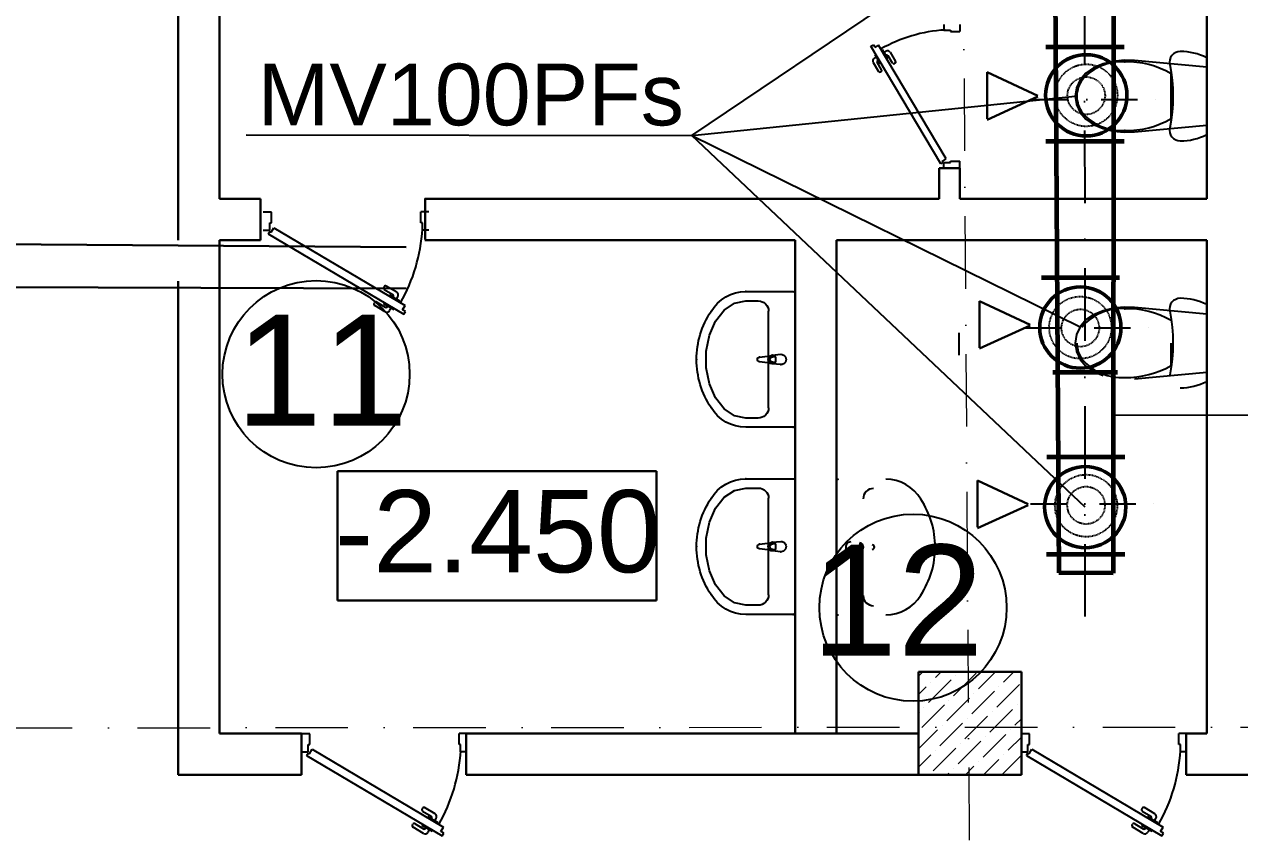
# Model space of a CAD drawing. Header units: millimetres. Extents: x 895788 to 1136524, y -21936 to 400945.
# Drawn here: x 1037374 to 1043283, y 134132 to 138083 of the extents above; entities that cross this region are included whole.
import ezdxf

# ---------------------------------------------------------------- set-up
doc = ezdxf.new("R2010")
doc.units = ezdxf.units.MM
doc.linetypes.add('Штрихпунктирная', pattern=[670.277762, 352.777767, -176.388884, 0, -141.111112])
doc.layers.add('0_ANNOT_Dimensions', color=7, linetype='Continuous')
for name, color, linetype, lineweight in [('0_Ном._пера__21', 7, 'Continuous', 30), ('ДВЕРИ', 7, 'Continuous', 5), ('оси_Ном._пера__1', 7, 'Continuous', 15), ('перегородка_Ном._пера__7', 7, 'Continuous', 60)]:
    doc.layers.add(name, color=color, linetype=linetype, lineweight=lineweight)
doc.layers.add('Интерьер - Мебель_Ном._пера__75', color=160, linetype='Continuous', lineweight=25, true_color=0x2731ed)
doc.styles.get("Standard").update_dxf_attribs({"font": 'arial.ttf', "height": 400})
doc.styles.add('Xrf-AF1053_LH$0$StyleROMANS', font='ROMANS.shx')
doc.styles.add('СГЕНЕРИР_СТИЛЬ_1', font='arial.ttf')
doc.linetypes.add('Xrf-AF1053_LH$0$Rigid Pavement', pattern='A,60,["XXXX",Xrf-AF1053_LH$0$StyleROMANS,S=2.54,R=0,X=5,Y=0],10', length=70)

msp = doc.modelspace()

# ---------------------------------------------------------------- linework, layer by layer
at = {"linetype": 'Штрихпунктирная'}
msp.add_line((1042526.482, 140918.803), (1042530.391, 135176.9), dxfattribs=at)
at = {"color": 0, "lineweight": 30}
for p, q in [((1038122.209, 137033.76), (1038122.209, 140433.766)), ((1038122.209, 137033.76), (1038122.209, 140433.766)), ((1038322.209, 140433.766), (1038322.209, 137233.766)), ((1043122.386, 137233.766), (1043122.386, 138233.766)), ((1041922.386, 137383.596), (1041822.386, 137383.596)), ((1041822.386, 137233.766), (1041822.386, 137383.529)), ((1041922.386, 137383.529), (1041922.386, 137233.766)), ((1038322.209, 137233.766), (1038521.913, 137233.766)), ((1039321.913, 137233.766), (1041822.386, 137233.766)), ((1041922.386, 137233.766), (1043122.386, 137233.766)), ((1035958.983, 137024.834), (1039231.155, 136999.123)), ((1038322.209, 137033.766), (1038322.209, 134633.76)), ((1038521.913, 137033.766), (1038322.209, 137033.766)), ((1041122.209, 137033.766), (1039321.913, 137033.766)), ((1041122.209, 134633.76), (1041122.209, 137033.766)), ((1041322.209, 137033.766), (1041322.209, 134633.76)), ((1043122.386, 137033.766), (1041322.209, 137033.766)), ((1043122.386, 134633.76), (1043122.386, 137033.766)), ((1039231.155, 136799.123), (1035937.418, 136809.266)), ((1038122.209, 134433.76), (1038122.209, 136833.76)), ((1038322.209, 134633.76), (1038722.209, 134633.76)), ((1038722.209, 134433.761), (1038722.209, 134633.76)), ((1039522.209, 134633.76), (1041721.117, 134633.76)), ((1039522.209, 134433.761), (1039522.209, 134633.76)), ((1043022.735, 134633.76), (1043122.386, 134633.76)), ((1043022.735, 134433.761), (1043022.735, 134633.76)), ((1038722.209, 134433.76), (1038122.209, 134433.76)), ((1041721.117, 134433.76), (1039522.209, 134433.76)), ((1043822.386, 134433.76), (1043022.735, 134433.761))]:
    msp.add_line(p, q, dxfattribs=at)
at = {"color": 5, "lineweight": 60}
for p, q in [((1042375.08, 139861.362), (1042403.056, 135416.181)), ((1042671.134, 139853.086), (1042667.018, 135414.373)), ((1042720.508, 137972.713), (1042340.371, 137972.694)), ((1042720.665, 137513.034), (1042340.528, 137513.015)), ((1042698.634, 136850.215), (1042318.497, 136850.196)), ((1042689.16, 136390.536), (1042373.566, 136390.52)), ((1042344.77, 135979.813), (1042724.908, 135979.832)), ((1042344.091, 135506.714), (1042724.228, 135506.733)), ((1042667.018, 135414.373), (1042403.056, 135416.181))]:
    msp.add_line(p, q, dxfattribs=at)
for p, q in [((1040619.561, 137541.912), (1042532.074, 138833.766)), ((1040619.561, 137541.912), (1042482.385, 137733.766)), ((1038453.008, 137545.884), (1040619.561, 137541.912)), ((1042531.599, 135734.998), (1040619.561, 137541.912)), ((1040619.561, 137541.912), (1042506.562, 136612.519)), ((1045334.048, 136179.619), (1042667.73, 136182.091))]:
    msp.add_line(p, q)
at = {"color": 7, "lineweight": 30}
for p, q in [((1042054.136, 137851.136), (1042054.148, 137623.882)), ((1042300.629, 137736.019), (1042054.136, 137851.136)), ((1042054.148, 137619.396), (1042300.629, 137731.534)), ((1042017.675, 136737.61), (1042017.686, 136510.356)), ((1042264.167, 136622.494), (1042017.675, 136737.61)), ((1042017.686, 136505.871), (1042264.167, 136618.008)), ((1042008.567, 135864.924), (1042008.579, 135637.67)), ((1042255.06, 135749.808), (1042008.567, 135864.924)), ((1042008.579, 135633.185), (1042255.06, 135745.323))]:
    msp.add_line(p, q, dxfattribs=at)
at = {"linetype": 'Штрихпунктирная', "ltscale": 0.5}
for p, q in [((1042274.555, 137717.852), (1042875.716, 137718.362)), ((1042239.409, 136607.223), (1042840.57, 136607.733)), ((1042265.714, 135751.288), (1042866.874, 135751.797))]:
    msp.add_line(p, q, dxfattribs=at)
at = {"color": 3, "lineweight": 30}
for p, q in [((1042221.117, 134933.76), (1041721.117, 134933.76)), ((1041721.117, 134933.76), (1041721.117, 134433.76)), ((1042221.117, 134433.76), (1042221.117, 134933.76)), ((1041721.117, 134433.76), (1042221.117, 134433.76))]:
    msp.add_line(p, q, dxfattribs=at)
at = {"lineweight": 9}
for p, q in [((1041721.117, 134912.642), (1041742.235, 134933.76)), ((1041769.889, 134784.638), (1041880.375, 134895.123)), ((1041803.035, 134906.172), (1041830.624, 134933.76)), ((1041891.423, 134817.783), (1042001.909, 134928.269)), ((1041902.472, 134917.22), (1041902.472, 134917.22)), ((1042012.957, 134850.929), (1042095.789, 134933.76)), ((1042134.491, 134884.074), (1042184.177, 134933.76)), ((1041721.117, 134824.254), (1041758.841, 134861.977)), ((1041780.938, 134884.074), (1041780.938, 134884.074)), ((1041979.812, 134729.395), (1042090.297, 134839.88)), ((1042101.346, 134762.54), (1042211.831, 134873.026)), ((1042112.394, 134861.977), (1042112.394, 134861.977)), ((1041858.278, 134696.249), (1041968.763, 134806.735)), ((1041869.326, 134795.686), (1041869.326, 134795.686)), ((1041990.86, 134828.832), (1041990.86, 134828.832)), ((1041721.117, 134735.865), (1041725.695, 134740.443)), ((1041736.744, 134663.104), (1041847.229, 134773.589)), ((1041747.792, 134762.54), (1041747.792, 134762.54)), ((1041946.666, 134607.861), (1042057.151, 134718.346)), ((1042068.2, 134641.006), (1042178.685, 134751.492)), ((1042079.248, 134740.443), (1042079.248, 134740.443)), ((1042200.782, 134773.589), (1042200.782, 134773.589)), ((1041825.132, 134574.715), (1041935.617, 134685.201)), ((1041836.181, 134674.152), (1041836.181, 134674.152)), ((1041957.715, 134707.298), (1041957.715, 134707.298)), ((1042189.734, 134674.152), (1042221.117, 134705.535)), ((1041721.117, 134559.089), (1041814.083, 134652.055)), ((1042035.054, 134519.473), (1042145.54, 134629.958)), ((1042046.103, 134618.909), (1042046.103, 134618.909)), ((1042156.588, 134552.618), (1042221.117, 134617.147)), ((1042167.637, 134652.055), (1042167.637, 134652.055)), ((1041791.986, 134453.181), (1041902.472, 134563.667)), ((1041803.035, 134552.618), (1041803.035, 134552.618)), ((1041913.52, 134486.327), (1042024.006, 134596.812)), ((1041924.569, 134585.764), (1041924.569, 134585.764)), ((1041721.117, 134470.7), (1041780.938, 134530.521)), ((1042012.957, 134497.375), (1042012.957, 134497.375)), ((1042037.731, 134433.76), (1042112.394, 134508.424)), ((1042126.119, 134433.76), (1042221.117, 134528.758)), ((1042134.491, 134530.521), (1042134.491, 134530.521)), ((1041860.954, 134433.76), (1041869.326, 134442.133)), ((1041891.423, 134464.23), (1041891.423, 134464.23)), ((1041949.342, 134433.76), (1041990.86, 134475.278))]:
    msp.add_line(p, q, dxfattribs=at)
at = {"color": 171, "linetype": 'Xrf-AF1053_LH$0$Rigid Pavement', "lineweight": 50, "ltscale": 0.01}
for centre in [(1042536.66, 137737.992), (1042508.055, 136608.47), (1042531.599, 135734.998)]:
    msp.add_circle(centre, 197.5, dxfattribs=at)
at = {"color": 7, "linetype": 'Штрихпунктирная', "ltscale": 0.01}
for centre, radius in [((1042536.66, 137737.992), 151.208), ((1042536.66, 137736.113), 91.239), ((1042508.055, 136608.47), 151.208), ((1042508.055, 136606.591), 91.239), ((1042535.876, 135742.129), 151.208), ((1042535.876, 135744.008), 91.239)]:
    msp.add_circle(centre, radius, dxfattribs=at)
at = {"lineweight": 25}
for centre in [(1038792.392, 136381.689), (1041694.448, 135246.192)]:
    msp.add_circle(centre, 454.873, dxfattribs=at)
at = {"layer": '0_ANNOT_Dimensions', "lineweight": 9}
for p, q in [((1038322.209, 137234.391), (1038322.209, 137423.409)), ((1039323.401, 137047.381), (1039323.401, 137236.399)), ((1041821.761, 137233.766), (1041571.672, 137233.766)), ((1040610.637, 137033.766), (1040406.454, 137033.766)), ((1041122.209, 136360.33), (1041122.209, 136162.98)), ((1041122.209, 136360.33), (1041122.209, 136162.98)), ((1041322.209, 136345.769), (1041322.209, 136162.98)), ((1041322.209, 136074.366), (1041322.209, 135891.577)), ((1043122.386, 136074.366), (1043122.386, 135891.577))]:
    msp.add_line(p, q, dxfattribs=at)
at = {"layer": '0_ANNOT_Dimensions', "lineweight": 30}
for p, q in [((1038521.913, 137033.766), (1038521.913, 137233.766)), ((1039323.401, 137036.399), (1039323.401, 137236.399))]:
    msp.add_line(p, q, dxfattribs=at)
at = {"layer": '0_Ном._пера__21', "linetype": 'Continuous'}
for p, q in [((1040447.004, 135910.249), (1038896.372, 135910.249)), ((1038896.372, 135910.249), (1038896.372, 135281.678)), ((1040447.004, 135281.678), (1040447.004, 135910.249)), ((1040447.004, 135280.83), (1038896.372, 135280.83))]:
    msp.add_line(p, q, dxfattribs=at)
at = {"layer": 'ДВЕРИ', "color": 251, "lineweight": 25, "true_color": 0x636466}
for p, q in [((1041844.836, 138083.16), (1041844.836, 138055.435)), ((1041844.836, 138055.435), (1041877.036, 138055.435)), ((1041877.036, 138055.435), (1041877.036, 138048.491)), ((1041877.036, 138048.491), (1041922.386, 138048.491)), ((1041922.386, 138083.16), (1041922.386, 138048.491)), ((1041489.85, 137976.718), (1041501.792, 137983.813)), ((1041829.681, 137404.68), (1041489.85, 137976.718)), ((1041501.792, 137983.813), (1041508.885, 137971.873)), ((1041508.885, 137971.873), (1041526.794, 137982.511)), ((1041855.985, 137428.383), (1041526.796, 137982.513)), ((1041516.43, 137923.672), (1041505.728, 137917.314)), ((1041512.389, 137938.489), (1041508.869, 137936.398)), ((1041508.869, 137936.398), (1041534.712, 137892.897)), ((1041522.559, 137907.966), (1041524.925, 137909.372)), ((1041546.473, 137958.737), (1041542.366, 137956.298)), ((1041572.316, 137915.236), (1041546.473, 137958.737)), ((1041554.033, 137946.011), (1041564.179, 137952.038)), ((1041564.338, 137932.786), (1041562.528, 137931.711)), ((1041568.24, 137912.815), (1041572.316, 137915.236)), ((1041595.134, 137894.543), (1041573.855, 137930.362)), ((1041583.212, 137947.191), (1041609.44, 137903.042)), ((1041500.881, 137898.281), (1041527.109, 137854.132)), ((1041541.415, 137862.631), (1041520.136, 137898.45)), ((1041534.712, 137892.897), (1041538.232, 137894.987)), ((1041536.626, 137851.708), (1041538.991, 137853.114)), ((1041607.016, 137893.525), (1041604.651, 137892.12)), ((1041829.681, 137404.68), (1041839.948, 137410.779)), ((1041836.401, 137416.749), (1041855.985, 137428.383)), ((1041839.948, 137410.779), (1041836.401, 137416.749)), ((1041844.836, 137383.529), (1041844.836, 137411.305)), ((1041844.836, 137383.529), (1041844.836, 137411.305)), ((1041844.836, 137411.305), (1041877.036, 137411.305)), ((1041877.036, 137411.305), (1041877.036, 137418.25)), ((1041877.036, 137418.25), (1041921.893, 137418.25)), ((1041922.386, 137383.529), (1041922.386, 137418.25)), ((1038535.913, 137170.712), (1038575.865, 137170.712)), ((1038575.865, 137118.529), (1038575.865, 137170.145)), ((1039340.965, 137170.712), (1039301.072, 137170.712)), ((1039301.072, 137118.529), (1039301.072, 137170.712)), ((1038535.913, 137081.477), (1038567.875, 137081.477)), ((1038535.913, 137081.477), (1038567.875, 137081.477)), ((1038567.875, 137081.477), (1038567.875, 137118.529)), ((1038567.875, 137118.529), (1038575.865, 137118.529)), ((1038574.139, 137071.772), (1038587.526, 137094.306)), ((1038587.526, 137094.306), (1039225.152, 136715.515)), ((1039309.062, 137118.529), (1039301.072, 137118.529)), ((1039309.062, 137081.477), (1039309.062, 137118.529)), ((1039340.965, 137081.477), (1039309.062, 137081.477)), ((1038560.251, 137064.039), (1038567.269, 137075.853)), ((1038560.251, 137064.039), (1039218.485, 136673.001)), ((1038567.269, 137075.853), (1038574.139, 137071.772)), ((1039122.756, 136807.823), (1039121.139, 136805.101)), ((1039123.928, 136794.15), (1039165.144, 136769.665)), ((1039184.508, 136780.432), (1039133.707, 136810.611)), ((1039074.638, 136726.826), (1039076.255, 136729.548)), ((1039087.206, 136732.336), (1039128.422, 136707.851)), ((1039122.033, 136724.624), (1039124.438, 136728.674)), ((1039172.089, 136694.887), (1039122.033, 136724.624)), ((1039144.952, 136763.204), (1039147.738, 136767.893)), ((1039147.738, 136767.893), (1039197.794, 136738.156)), ((1039167.932, 136758.714), (1039166.695, 136756.631)), ((1039183.15, 136746.856), (1039190.086, 136758.53)), ((1039197.794, 136738.156), (1039194.987, 136733.431)), ((1039128.228, 136685.695), (1039077.427, 136715.875)), ((1039139.373, 136710.64), (1039140.99, 136713.362)), ((1039157.445, 136703.586), (1039150.13, 136691.273)), ((1039174.495, 136698.937), (1039172.089, 136694.887)), ((1039212.909, 136694.905), (1039225.151, 136715.512)), ((1039226.648, 136686.743), (1039212.909, 136694.905)), ((1039218.485, 136673.002), (1039226.648, 136686.743)), ((1038722.209, 134633.76), (1038762.161, 134633.76)), ((1038762.161, 134581.578), (1038762.161, 134633.193)), ((1039527.261, 134633.76), (1039487.368, 134633.76)), ((1039487.368, 134581.578), (1039487.368, 134633.76)), ((1042221.26, 134633.76), (1042261.212, 134633.76)), ((1042261.212, 134581.578), (1042261.212, 134633.193)), ((1043026.312, 134633.76), (1042986.419, 134633.76)), ((1042986.419, 134581.578), (1042986.419, 134633.76)), ((1038722.209, 134544.526), (1038754.171, 134544.526)), ((1038722.209, 134544.526), (1038754.171, 134544.526)), ((1038746.547, 134527.087), (1038753.565, 134538.901)), ((1038753.565, 134538.901), (1038760.435, 134534.82)), ((1038754.171, 134544.526), (1038754.171, 134581.578)), ((1038754.171, 134581.578), (1038762.161, 134581.578)), ((1038760.435, 134534.82), (1038773.822, 134557.354)), ((1038773.822, 134557.354), (1039411.448, 134178.563)), ((1039495.358, 134581.578), (1039487.368, 134581.578)), ((1039495.358, 134544.526), (1039495.358, 134581.578)), ((1039527.261, 134544.526), (1039495.358, 134544.526)), ((1042221.26, 134544.526), (1042253.222, 134544.526)), ((1042221.26, 134544.526), (1042253.222, 134544.526)), ((1042245.598, 134527.087), (1042252.616, 134538.901)), ((1042252.616, 134538.901), (1042259.486, 134534.82)), ((1042253.222, 134544.526), (1042253.222, 134581.578)), ((1042253.222, 134581.578), (1042261.212, 134581.578)), ((1042259.486, 134534.82), (1042272.873, 134557.354)), ((1042272.873, 134557.354), (1042910.499, 134178.563)), ((1042994.409, 134581.578), (1042986.419, 134581.578)), ((1042994.409, 134544.526), (1042994.409, 134581.578)), ((1043026.312, 134544.526), (1042994.409, 134544.526)), ((1038746.547, 134527.087), (1039404.781, 134136.05)), ((1042245.598, 134527.087), (1042903.831, 134136.05)), ((1039309.052, 134270.871), (1039307.435, 134268.149)), ((1039310.224, 134257.198), (1039351.44, 134232.713)), ((1039370.804, 134243.48), (1039320.003, 134273.66)), ((1042808.103, 134270.871), (1042806.486, 134268.149)), ((1042809.274, 134257.198), (1042850.491, 134232.713)), ((1042869.855, 134243.48), (1042819.054, 134273.66)), ((1039260.934, 134189.874), (1039262.551, 134192.596)), ((1039273.502, 134195.385), (1039314.718, 134170.899)), ((1039308.329, 134187.672), (1039310.734, 134191.722)), ((1039358.385, 134157.935), (1039308.329, 134187.672)), ((1039331.248, 134226.252), (1039334.034, 134230.942)), ((1039334.034, 134230.942), (1039384.09, 134201.205)), ((1039354.228, 134221.762), (1039352.991, 134219.68)), ((1039369.446, 134209.904), (1039376.382, 134221.579)), ((1039384.09, 134201.205), (1039381.283, 134196.48)), ((1042759.985, 134189.874), (1042761.602, 134192.596)), ((1042772.553, 134195.385), (1042813.769, 134170.899)), ((1042807.379, 134187.672), (1042809.785, 134191.722)), ((1042857.436, 134157.935), (1042807.379, 134187.672)), ((1042830.299, 134226.252), (1042833.084, 134230.942)), ((1042833.084, 134230.942), (1042883.141, 134201.205)), ((1042853.279, 134221.762), (1042852.042, 134219.68)), ((1042868.497, 134209.904), (1042875.432, 134221.579)), ((1042883.141, 134201.205), (1042880.334, 134196.48)), ((1039314.524, 134148.744), (1039263.723, 134178.923)), ((1039325.669, 134173.688), (1039327.286, 134176.41)), ((1039343.741, 134166.635), (1039336.426, 134154.321)), ((1039360.791, 134161.985), (1039358.385, 134157.935)), ((1039399.205, 134157.953), (1039411.447, 134178.56)), ((1039412.944, 134149.791), (1039399.205, 134157.953)), ((1039404.781, 134136.05), (1039412.944, 134149.791)), ((1042813.575, 134148.744), (1042762.774, 134178.923)), ((1042824.72, 134173.688), (1042826.337, 134176.41)), ((1042842.792, 134166.635), (1042835.476, 134154.321)), ((1042859.842, 134161.985), (1042857.436, 134157.935)), ((1042898.256, 134157.953), (1042910.497, 134178.56)), ((1042911.995, 134149.791), (1042898.256, 134157.953)), ((1042903.832, 134136.05), (1042911.995, 134149.791))]:
    msp.add_line(p, q, dxfattribs=at)
for centre, radius, start, end in [((1041892.735, 137338.477), 718.383, 93.4076549, 119.5705888), ((1041512.822, 137905.374), 13.888, 120.7132922, 210.7132922), ((1041526.106, 137901.996), 6.944, 120.7132922, 210.7132922), ((1041571.272, 137940.098), 13.888, 30.7132922, 120.7132922), ((1041567.885, 137926.816), 6.944, 30.7132922, 120.7132922), ((1041533.079, 137857.679), 6.944, 210.7132922, 300.7132922), ((1041535.445, 137859.084), 6.944, 300.7132922, 30.7132922), ((1041601.104, 137898.09), 6.944, 210.7132922, 300.7132922), ((1041603.47, 137899.495), 6.944, 300.7132922, 30.7132922), ((1038484.073, 137136.593), 826.629, 330.4294111, 356.5923451), ((1039128.009, 136801.02), 7.99, 149.2867078, 239.2867078), ((1039129.626, 136803.742), 7.99, 59.2867078, 149.2867078), ((1039081.508, 136722.745), 7.99, 149.2867078, 239.2867078), ((1039083.125, 136725.467), 7.99, 59.2867078, 149.2867078), ((1039161.063, 136762.795), 7.99, 329.2867078, 59.2867078), ((1039176.346, 136766.692), 15.981, 329.2867078, 59.2867078), ((1039136.39, 136699.435), 15.981, 239.2867078, 329.2867078), ((1039132.503, 136714.721), 7.99, 239.2867078, 329.2867078), ((1038670.369, 134599.642), 826.629, 330.4294111, 356.5923451), ((1042169.419, 134599.642), 826.629, 330.4294111, 356.5923451), ((1039314.305, 134264.068), 7.99, 149.2867078, 239.2867078), ((1039315.922, 134266.79), 7.99, 59.2867078, 149.2867078), ((1039362.642, 134229.741), 15.981, 329.2867078, 59.2867078), ((1042813.355, 134264.068), 7.99, 149.2867078, 239.2867078), ((1042814.973, 134266.79), 7.99, 59.2867078, 149.2867078), ((1042861.693, 134229.741), 15.981, 329.2867078, 59.2867078), ((1039267.804, 134185.793), 7.99, 149.2867078, 239.2867078), ((1039269.421, 134188.515), 7.99, 59.2867078, 149.2867078), ((1039347.359, 134225.843), 7.99, 329.2867078, 59.2867078), ((1042766.855, 134185.793), 7.99, 149.2867078, 239.2867078), ((1042768.472, 134188.515), 7.99, 59.2867078, 149.2867078), ((1042846.41, 134225.843), 7.99, 329.2867078, 59.2867078), ((1039322.686, 134162.483), 15.981, 239.2867078, 329.2867078), ((1039318.799, 134177.769), 7.99, 239.2867078, 329.2867078), ((1042821.737, 134162.483), 15.981, 239.2867078, 329.2867078), ((1042817.85, 134177.769), 7.99, 239.2867078, 329.2867078)]:
    msp.add_arc(centre, radius, start, end, dxfattribs=at)
at = {"layer": 'Интерьер - Мебель_Ном._пера__75', "color": 251, "linetype": 'Continuous', "true_color": 0x636466}
for p, q in [((1042720.306, 137908.677), (1042668.96, 137903.19)), ((1042772.003, 137907.114), (1042720.306, 137908.677)), ((1043122.386, 137874.741), (1042772.003, 137907.114)), ((1042942.92, 137911.336), (1042941.396, 137899.828)), ((1042946.933, 137922.228), (1042942.92, 137911.336)), ((1042953.239, 137931.974), (1042946.933, 137922.228)), ((1042961.531, 137940.096), (1042953.239, 137931.974)), ((1042971.403, 137946.198), (1042961.531, 137940.096)), ((1042982.375, 137949.983), (1042971.403, 137946.198)), ((1042993.909, 137951.266), (1042982.375, 137949.983)), ((1043010.565, 137950.777), (1042993.909, 137951.266)), ((1043027.163, 137949.312), (1043010.565, 137950.777)), ((1043043.646, 137946.876), (1043027.163, 137949.312)), ((1043059.959, 137943.477), (1043043.646, 137946.876)), ((1043076.044, 137939.126), (1043059.959, 137943.477)), ((1043091.846, 137933.84), (1043076.044, 137939.126)), ((1043107.311, 137927.635), (1043091.846, 137933.84)), ((1043122.386, 137920.534), (1043107.311, 137927.635)), ((1043122.386, 137546.998), (1043122.386, 137920.534)), ((1042572.275, 137871.764), (1042535.08, 137846.166)), ((1042619.214, 137890.785), (1042572.275, 137871.764)), ((1042668.96, 137903.19), (1042619.214, 137890.785)), ((1042941.396, 137899.828), (1042942.435, 137888.266)), ((1042942.435, 137888.266), (1042949.217, 137849.981)), ((1042949.217, 137849.981), (1042954.073, 137811.405)), ((1043122.386, 137592.791), (1043122.386, 137874.741)), ((1042506.562, 137813.123), (1042488.602, 137774.815)), ((1042535.08, 137846.166), (1042506.562, 137813.123)), ((1042949.342, 137733.766), (1042949.342, 137842.708)), ((1042954.073, 137811.405), (1042956.992, 137772.635)), ((1042488.602, 137774.815), (1042482.385, 137733.766)), ((1042482.385, 137733.766), (1042488.602, 137692.718)), ((1042491.025, 137733.765), (1042491.025, 137733.766)), ((1042949.342, 137624.825), (1042949.342, 137733.766)), ((1042956.992, 137772.635), (1042957.966, 137733.766)), ((1042957.966, 137733.766), (1042956.992, 137694.898)), ((1042488.602, 137692.718), (1042506.562, 137654.409)), ((1042956.992, 137694.898), (1042954.073, 137656.127)), ((1042506.562, 137654.409), (1042535.08, 137621.366)), ((1042517.835, 137652.69), (1042517.836, 137652.689)), ((1042535.08, 137621.366), (1042572.275, 137595.768)), ((1042949.217, 137617.551), (1042942.435, 137579.266)), ((1042954.073, 137656.127), (1042949.217, 137617.551)), ((1042572.275, 137595.768), (1042619.214, 137576.748)), ((1042619.214, 137576.748), (1042668.96, 137564.342)), ((1042668.96, 137564.342), (1042720.306, 137558.855)), ((1042720.306, 137558.855), (1042772.003, 137560.418)), ((1042772.003, 137560.418), (1043122.386, 137592.791)), ((1042942.435, 137579.266), (1042941.396, 137567.704)), ((1042941.396, 137567.704), (1042942.92, 137556.196)), ((1042942.92, 137556.196), (1042946.933, 137545.304)), ((1042946.933, 137545.304), (1042953.239, 137535.558)), ((1042953.239, 137535.558), (1042961.531, 137527.436)), ((1042961.531, 137527.436), (1042971.403, 137521.334)), ((1042971.403, 137521.334), (1042982.375, 137517.549)), ((1042982.375, 137517.549), (1042993.909, 137516.266)), ((1042993.909, 137516.266), (1043010.565, 137516.755)), ((1043010.565, 137516.755), (1043027.163, 137518.22)), ((1043027.163, 137518.22), (1043043.646, 137520.656)), ((1043043.646, 137520.656), (1043059.959, 137524.055)), ((1043059.959, 137524.055), (1043076.044, 137528.406)), ((1043076.044, 137528.406), (1043091.846, 137533.692)), ((1043091.846, 137533.692), (1043107.311, 137539.897)), ((1043107.311, 137539.897), (1043122.386, 137546.998)), ((1040776.784, 136693.051), (1040827.271, 136726.75)), ((1040827.271, 136726.75), (1040882.209, 136738.294)), ((1040882.209, 136783.294), (1041112.209, 136783.294)), ((1040882.209, 136738.294), (1040942.209, 136738.294)), ((1041122.209, 136773.294), (1041122.209, 136453.294)), ((1042953.239, 136731.37), (1042946.933, 136721.625)), ((1042961.531, 136739.492), (1042953.239, 136731.37)), ((1042971.403, 136745.595), (1042961.531, 136739.492)), ((1042982.375, 136749.38), (1042971.403, 136745.595)), ((1042993.909, 136750.663), (1042982.375, 136749.38)), ((1043010.565, 136750.174), (1042993.909, 136750.663)), ((1043027.163, 136748.709), (1043010.565, 136750.174)), ((1043043.646, 136746.272), (1043027.163, 136748.709)), ((1043059.959, 136742.873), (1043043.646, 136746.272)), ((1043076.044, 136738.523), (1043059.959, 136742.873)), ((1043091.846, 136733.236), (1043076.044, 136738.523)), ((1043107.311, 136727.032), (1043091.846, 136733.236)), ((1043122.386, 136719.931), (1043107.311, 136727.032)), ((1040734.838, 136639.929), (1040776.784, 136693.051)), ((1040992.209, 136218.294), (1040992.209, 136688.294)), ((1042572.275, 136671.16), (1042535.08, 136645.562)), ((1042619.214, 136690.181), (1042572.275, 136671.16)), ((1042668.96, 136702.586), (1042619.214, 136690.181)), ((1042720.306, 136708.074), (1042668.96, 136702.586)), ((1042772.003, 136706.511), (1042720.306, 136708.074)), ((1043122.386, 136674.137), (1042772.003, 136706.511)), ((1042942.92, 136710.732), (1042941.396, 136699.224)), ((1042941.396, 136699.224), (1042942.435, 136687.662)), ((1042942.435, 136687.662), (1042949.217, 136649.378)), ((1042946.933, 136721.625), (1042942.92, 136710.732)), ((1043122.386, 136346.394), (1043122.386, 136719.931)), ((1043122.386, 136392.188), (1043122.386, 136674.137)), ((1040704.831, 136571.687), (1040734.838, 136639.929)), ((1042506.562, 136612.519), (1042488.602, 136574.211)), ((1042535.08, 136645.562), (1042506.562, 136612.519)), ((1042949.217, 136649.378), (1042954.073, 136610.802)), ((1042954.073, 136610.802), (1042956.992, 136572.031)), ((1040689.194, 136493.854), (1040704.831, 136571.687)), ((1041919.558, 136473.922), (1041919.558, 136582.864)), ((1042488.602, 136574.211), (1042482.385, 136533.162)), ((1042956.992, 136572.031), (1042957.966, 136533.162)), ((1040689.194, 136412.734), (1040689.194, 136493.854)), ((1042482.385, 136533.162), (1042488.602, 136492.114)), ((1042488.602, 136492.114), (1042506.562, 136453.805)), ((1042491.025, 136533.161), (1042491.025, 136533.162)), ((1042949.342, 136424.221), (1042949.342, 136533.162)), ((1042956.992, 136494.294), (1042954.073, 136455.523)), ((1042957.966, 136533.162), (1042956.992, 136494.294)), ((1040947.809, 136464.394), (1041000.743, 136471.024)), ((1041000.743, 136435.564), (1040947.809, 136442.194)), ((1041010.256, 136474.294), (1041052.209, 136478.294)), ((1041052.209, 136428.294), (1041010.256, 136432.294)), ((1041027.299, 136466.894), (1041012.428, 136466.894)), ((1041012.428, 136439.694), (1041027.299, 136439.694)), ((1041027.299, 136439.694), (1041027.299, 136466.894)), ((1041122.209, 136453.294), (1041122.209, 136133.294)), ((1042506.562, 136453.805), (1042535.08, 136420.762)), ((1042517.835, 136452.087), (1042517.836, 136452.086)), ((1042954.073, 136455.523), (1042949.217, 136416.947)), ((1040704.831, 136334.901), (1040689.194, 136412.734)), ((1042535.08, 136420.762), (1042572.275, 136395.165)), ((1042572.275, 136395.165), (1042619.214, 136376.144)), ((1042772.003, 136359.814), (1043122.386, 136392.188)), ((1042949.217, 136416.947), (1042942.435, 136378.663)), ((1040734.838, 136266.659), (1040704.831, 136334.901)), ((1042993.909, 136315.662), (1043010.565, 136316.151)), ((1043010.565, 136316.151), (1043027.163, 136317.616)), ((1043027.163, 136317.616), (1043043.646, 136320.052)), ((1043043.646, 136320.052), (1043059.959, 136323.452)), ((1043059.959, 136323.452), (1043076.044, 136327.802)), ((1043076.044, 136327.802), (1043091.846, 136333.088)), ((1043091.846, 136333.088), (1043107.311, 136339.293)), ((1043107.311, 136339.293), (1043122.386, 136346.394)), ((1040776.784, 136213.537), (1040734.838, 136266.659)), ((1040827.271, 136179.839), (1040776.784, 136213.537)), ((1040882.209, 136168.294), (1040827.271, 136179.839)), ((1040942.209, 136168.294), (1040882.209, 136168.294)), ((1041112.209, 136123.294), (1040882.209, 136123.294)), ((1040882.209, 135873.186), (1041112.209, 135873.186)), ((1041122.209, 135863.186), (1041122.209, 135543.186)), ((1040734.838, 135729.821), (1040776.784, 135782.943)), ((1040776.784, 135782.943), (1040827.271, 135816.641)), ((1040827.271, 135816.641), (1040882.209, 135828.186)), ((1040882.209, 135828.186), (1040942.209, 135828.186)), ((1040704.831, 135661.579), (1040734.838, 135729.821)), ((1040992.209, 135308.186), (1040992.209, 135778.186)), ((1040689.194, 135583.746), (1040704.831, 135661.579)), ((1040689.194, 135502.626), (1040689.194, 135583.746)), ((1040947.809, 135554.286), (1041000.743, 135560.916)), ((1041010.256, 135564.186), (1041052.209, 135568.186)), ((1041027.299, 135556.786), (1041012.428, 135556.786)), ((1041027.299, 135529.586), (1041027.299, 135556.786)), ((1041122.209, 135543.186), (1041122.209, 135223.186)), ((1040704.831, 135424.793), (1040689.194, 135502.626)), ((1041000.743, 135525.456), (1040947.809, 135532.086)), ((1041052.209, 135518.186), (1041010.256, 135522.186)), ((1041012.428, 135529.586), (1041027.299, 135529.586)), ((1040734.838, 135356.551), (1040704.831, 135424.793)), ((1040776.784, 135303.429), (1040734.838, 135356.551)), ((1040827.271, 135269.73), (1040776.784, 135303.429)), ((1040882.209, 135258.186), (1040827.271, 135269.73)), ((1040942.209, 135258.186), (1040882.209, 135258.186)), ((1041112.209, 135213.186), (1040882.209, 135213.186))]:
    msp.add_line(p, q, dxfattribs=at)
for centre, major_axis, start_param, end_param in [((1042710.082, 137644.306), (181.709, 181.709), 0.72963224, 1.6305651), ((1042734.449, 137475.671), (-300.791, 300.791), -1.31507477, -0.76176762), ((1042629.63, 137732.953), (-97.98, 97.98), 0.15319097, 0.77954108), ((1042629.627, 137734.578), (-97.978, 97.978), 0.79125538, 1.41760548), ((1042710.082, 137823.227), (181.709, 181.709), 3.08182388, 3.98275674), ((1042734.449, 137991.862), (300.791, 300.791), 3.90336027, 4.45666743), ((1042710.082, 136443.702), (181.709, 181.709), 0.72963224, 1.6305651), ((1042734.449, 136275.067), (-300.791, 300.791), -1.31507477, -0.76176762), ((1042629.627, 136533.974), (-97.978, 97.978), 0.79125538, 1.41760548), ((1042710.082, 136622.623), (181.709, 181.709), 3.08182388, 3.98275674), ((1042734.449, 136791.258), (300.791, 300.791), 3.90336027, 4.45666743), ((1041332.209, 135860.804), (-7.071, 7.071), -0.78539816, 0.78539816), ((1041562.209, 135673.493), (-139.52, 139.52), 4.46233911, 5.49778714), ((1041502.209, 135775.804), (-35.355, 35.355), -0.78539816, 0.78539816), ((1041379.762, 135540.804), (-298.715, 298.715), 3.92699082, 4.51219028), ((1041392.209, 135540.804), (17.678, 17.678), 0.78539816, 3.92699082), ((1041431.99, 135540.804), (-9.617, 9.617), 2.35619449, 5.49778714), ((1041432.262, 135540.804), (-14.91, 14.91), -1.35736046, -0.87562483), ((1041432.262, 135540.804), (-14.91, 14.91), 2.92815678, 4.92582485), ((1041495.219, 135540.804), (-7.91, 7.91), 2.48079223, 5.3731894), ((1041432.262, 135540.804), (14.91, 14.91), 4.01721748, 4.49895311), ((1041379.762, 135540.804), (298.715, 298.715), 4.91258768, 5.49778714), ((1041562.209, 135408.115), (139.52, 139.52), 3.92699082, 4.96243885), ((1041502.209, 135305.804), (35.355, 35.355), 2.35619449, 3.92699082), ((1041332.209, 135220.804), (7.071, 7.071), 2.35619449, 3.92699082)]:
    msp.add_ellipse(centre, major_axis=major_axis, ratio=1, start_param=start_param, end_param=end_param, dxfattribs=at)
at = {"layer": 'Интерьер - Мебель_Ном._пера__75', "color": 251, "linetype": 'Continuous', "true_color": 0x636466, "extrusion": (0, 0, -1)}
for centre, major_axis, start_param, end_param in [((1040882.209, 136585.983), (139.52, 139.52), 4.46233911, 5.49778714), ((1040942.209, 136688.294), (35.355, 35.355), -0.78539816, 0.78539816), ((1041112.209, 136773.294), (7.071, 7.071), -0.78539816, 0.78539816), ((1041064.656, 136453.294), (298.715, 298.715), 3.92699082, 4.51219028), ((1041064.656, 136453.294), (-298.715, 298.715), 4.91258768, 5.49778714), ((1040949.2, 136453.294), (7.91, 7.91), 2.48079223, 5.3731894), ((1041012.156, 136453.294), (-14.91, 14.91), 4.49895311, 6.49662118), ((1041012.428, 136453.294), (9.617, 9.617), 2.35619449, 5.49778714), ((1041012.156, 136453.294), (14.91, 14.91), -1.35736046, -0.87562483), ((1041012.156, 136453.294), (-14.91, 14.91), 4.01721748, 4.49895311), ((1041052.209, 136453.294), (-17.678, 17.678), 0.78539816, 3.92699082), ((1040882.209, 136320.605), (-139.52, 139.52), 3.92699082, 4.96243885), ((1040942.209, 136218.294), (-35.355, 35.355), 2.35619449, 3.92699082), ((1041112.209, 136133.294), (-7.071, 7.071), 2.35619449, 3.92699082), ((1040882.209, 135675.875), (139.52, 139.52), 4.46233911, 5.49778714), ((1041112.209, 135863.186), (7.071, 7.071), -0.78539816, 0.78539816), ((1040942.209, 135778.186), (35.355, 35.355), -0.78539816, 0.78539816), ((1041064.656, 135543.186), (298.715, 298.715), 3.92699082, 4.51219028), ((1041064.656, 135543.186), (-298.715, 298.715), 4.91258768, 5.49778714), ((1040949.2, 135543.186), (7.91, 7.91), 2.48079223, 5.3731894), ((1041012.156, 135543.186), (-14.91, 14.91), 4.49895311, 6.49662118), ((1041012.428, 135543.186), (9.617, 9.617), 2.35619449, 5.49778714), ((1041012.156, 135543.186), (14.91, 14.91), -1.35736046, -0.87562483), ((1041052.209, 135543.186), (-17.678, 17.678), 0.78539816, 3.92699082), ((1041012.156, 135543.186), (-14.91, 14.91), 4.01721748, 4.49895311), ((1040882.209, 135410.497), (-139.52, 139.52), 3.92699082, 4.96243885), ((1040942.209, 135308.186), (-35.355, 35.355), 2.35619449, 3.92699082), ((1041112.209, 135223.186), (-7.071, 7.071), 2.35619449, 3.92699082)]:
    msp.add_ellipse(centre, major_axis=major_axis, ratio=1, start_param=start_param, end_param=end_param, dxfattribs=at)
at = {"layer": 'Интерьер - Мебель_Ном._пера__75', "color": 251, "linetype": 'Continuous', "true_color": 0x636466}
for p in [(1042724.401, 137900.802), (1042517.836, 137814.843), (1042949.342, 137624.825), (1042724.401, 137566.73), (1040882.209, 136783.294), (1041122.209, 136773.294), (1040712.504, 136686.639), (1042724.401, 136700.199), (1042517.836, 136614.239), (1040642.209, 136453.294), (1040947.809, 136464.394), (1041000.743, 136435.564), (1041010.256, 136474.294), (1041052.209, 136428.294), (1042949.342, 136424.221), (1040712.504, 136219.949), (1041112.209, 136123.294), (1040882.209, 135873.186), (1041122.209, 135863.186), (1040712.504, 135776.531), (1040642.209, 135543.186), (1040947.809, 135554.286), (1041010.256, 135564.186), (1041000.743, 135525.456), (1041052.209, 135518.186), (1040712.504, 135309.841), (1041112.209, 135213.186)]:
    msp.add_point(p, dxfattribs=at)
at = {"layer": 'оси_Ном._пера__1', "linetype": 'Штрихпунктирная'}
for p, q in [((1041910.616, 142512.597), (1041983.566, 131742.773)), ((1032560.996, 134659.117), (1057850.363, 134674.792))]:
    msp.add_line(p, q, dxfattribs=at)

# ---------------------------------------------------------------- texts
for s, p in [('MV', (1038507.856, 137591.935)), ('1', (1039136.506, 137591.935)), ('00PFs', (1039369.589, 137591.935))]:
    msp.add_text(s, height=300).set_placement(p)
at = {"layer": '0_Ном._пера__21', "lineweight": 50, "style": 'СГЕНЕРИР_СТИЛЬ_1'}
msp.add_text('-2.450', height=400, dxfattribs=at).set_placement((1038883.966, 135418.122))
at = {"layer": 'перегородка_Ном._пера__7', "lineweight": 50, "style": 'СГЕНЕРИР_СТИЛЬ_1'}
for s, p in [('11', (1038400.642, 136130.597)), ('12', (1041198.888, 135012.308))]:
    msp.add_text(s, height=540, dxfattribs=at).set_placement(p)

doc.saveas('drawing.dxf')
